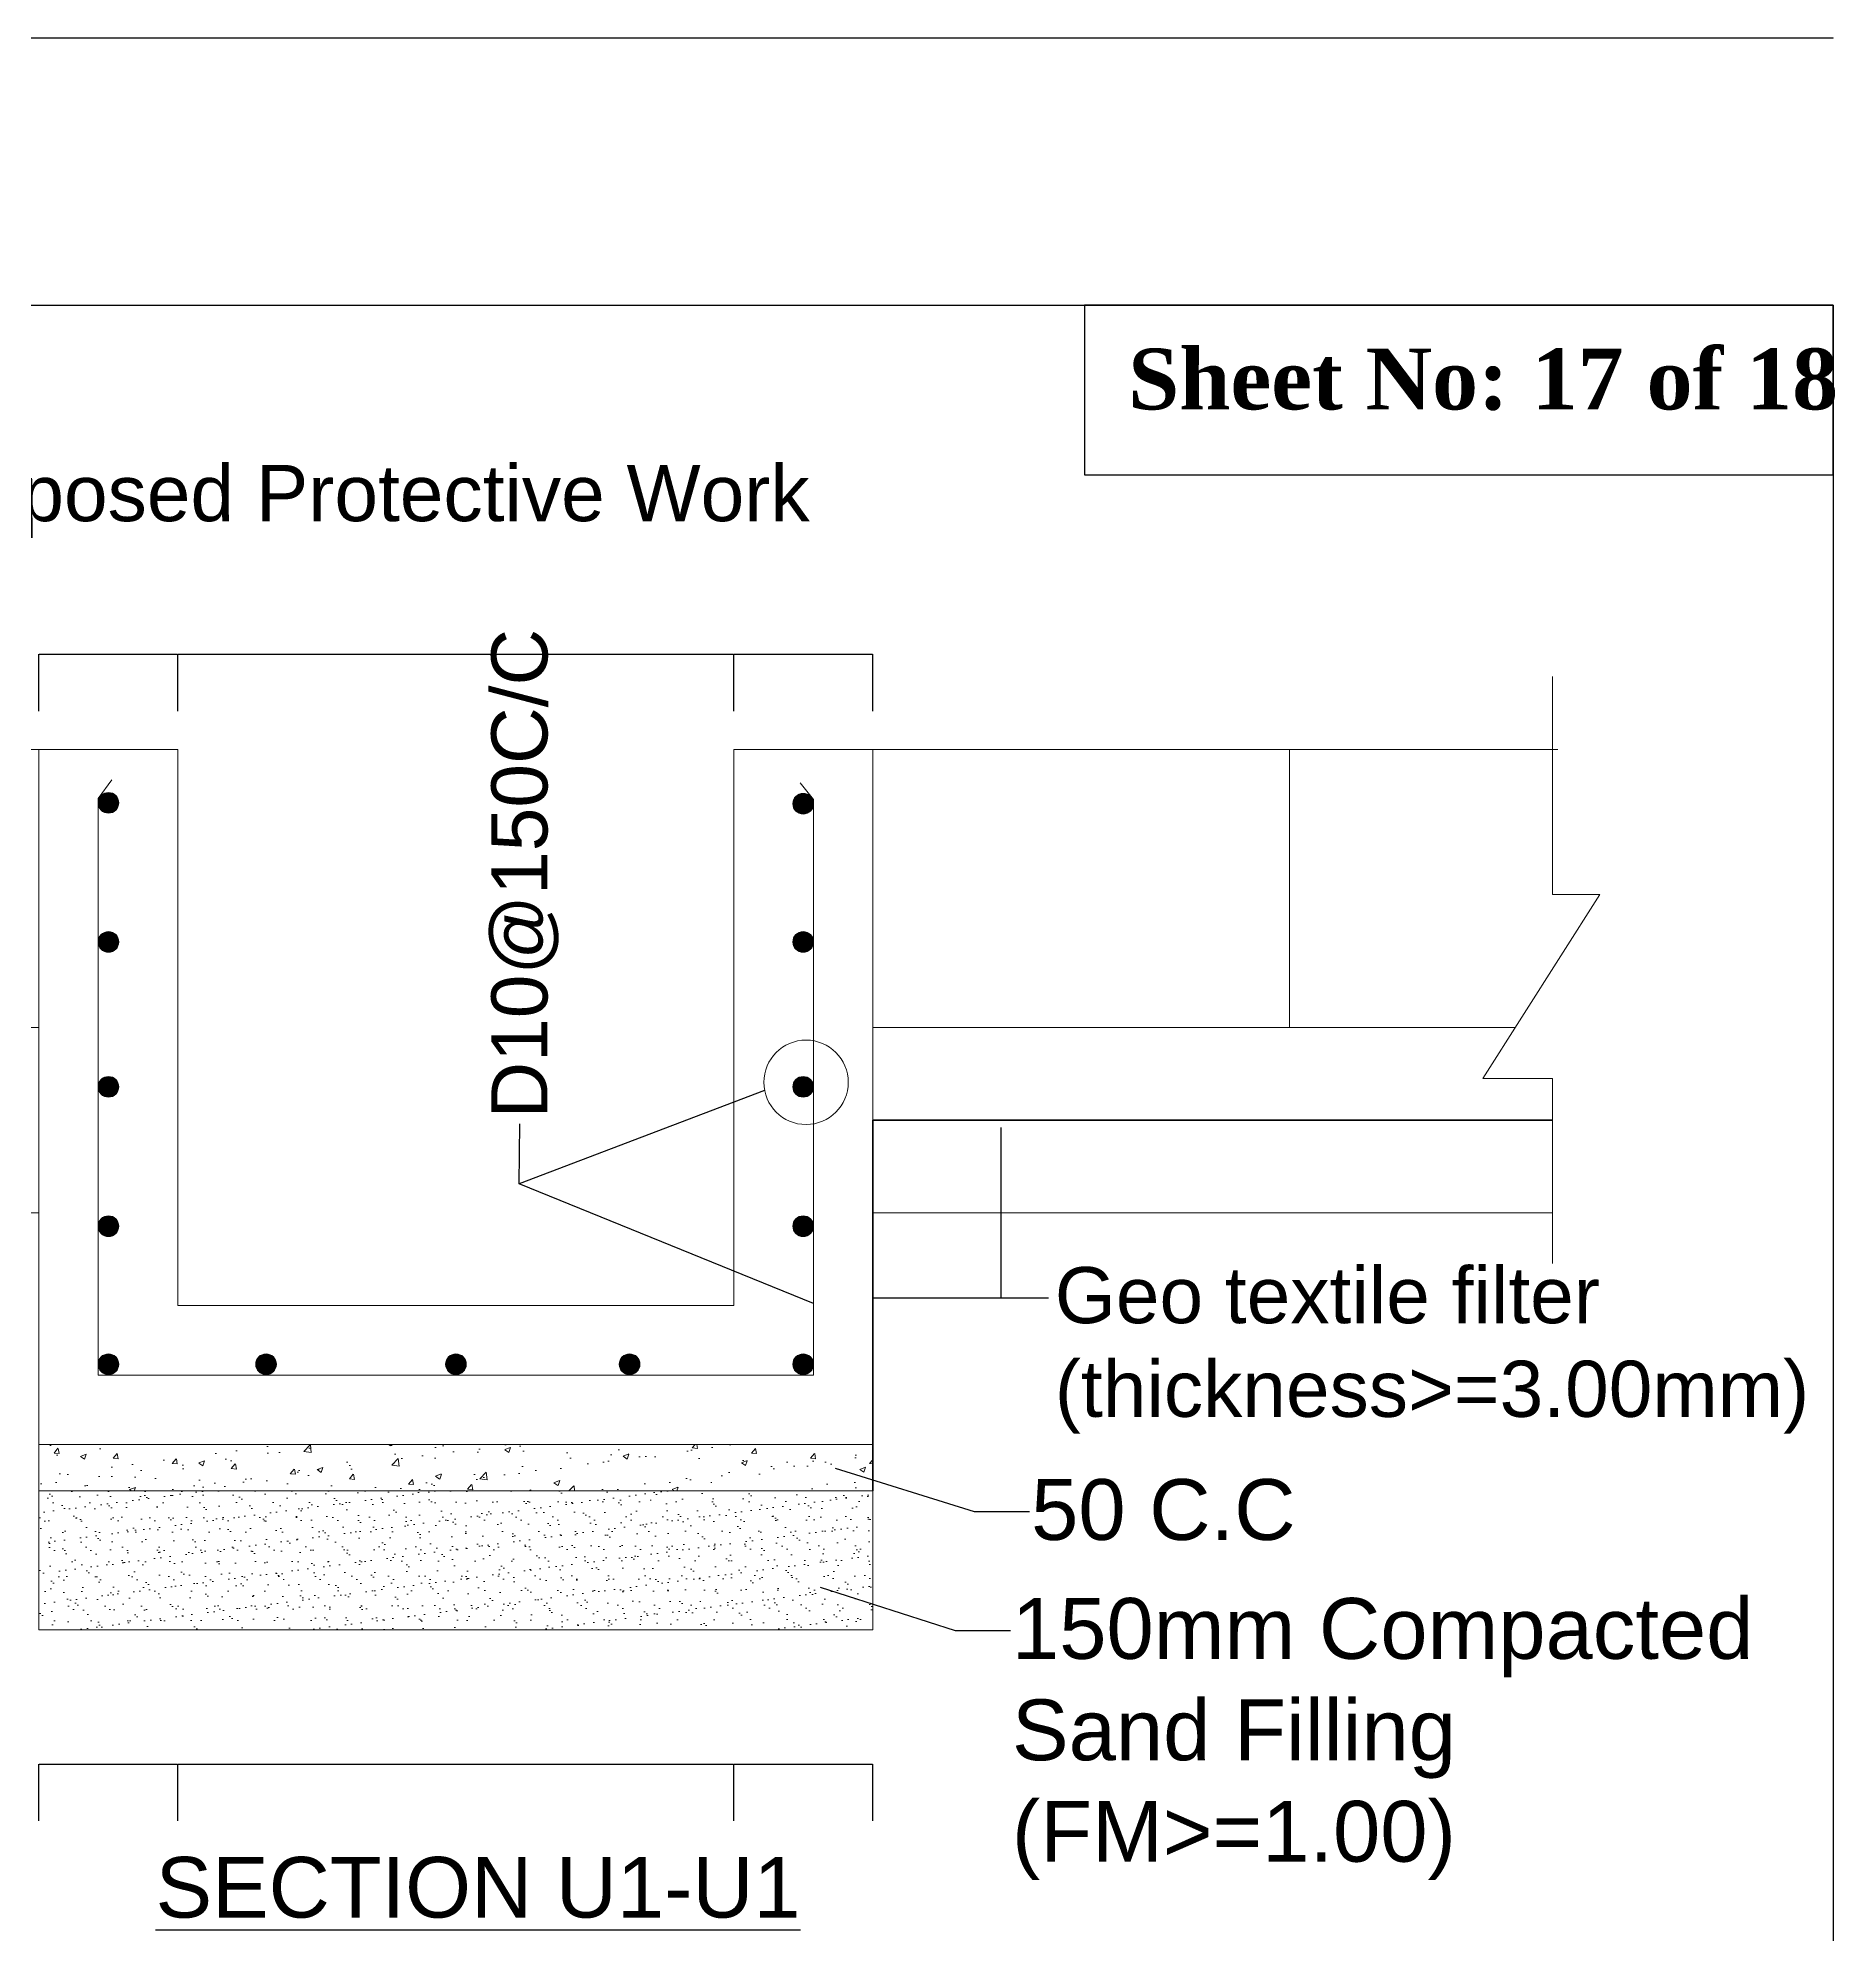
# Model space of a CAD drawing. Header units: inches. Extents: x 89000 to 1304432, y -10828 to 220529.
# Drawn here: x 869359 to 873821, y 82009 to 86715 of the extents above; entities that cross this region are included whole.
import ezdxf

# ---------------------------------------------------------------- set-up
doc = ezdxf.new("R2010")
doc.units = ezdxf.units.IN
doc.header["$LTSCALE"] = 7
doc.header["$MEASUREMENT"] = 0
doc.layers.add('Blocks', color=11, linetype='Continuous', lineweight=9)
doc.layers.add('LINE', color=7, linetype='Continuous')
doc.styles.get("Standard").update_dxf_attribs({"font": 'arial.ttf'})
doc.dimstyles.get("Standard").update_dxf_attribs({"dimtxt": 0.18, "dimasz": 0.18, "dimexe": 0.18, "dimexo": 0.0625, "dimgap": 0.09, "dimtad": 0, "dimtih": 1, "dimtoh": 1, "dimdec": 4, "dimzin": 0, "dimdsep": 46, "dimtxsty": 'Standard', "dimcen": 0.09, "dimadec": 0, "dimazin": 0, "dimtfac": 1, "dimtdec": 4, "dimtofl": 0, "dimtmove": 0, "dimatfit": 3, "dimfxl": 1, "dimtolj": 1, "dimtzin": 0, "dimarcsym": 0})
pattern_1 = [(49.99999999999999, (871663.2128489239, 19299.36353161372), (146.6586585417832, -12.83096385881698), [15.33525, -168.68775]), (355, (871663.2128489239, 19299.36353161372), (-28.37047491041192, 153.8005975201548), [12.2682, -134.9502]), (100.4509999999999, (871675.4343589239, 19298.29429036356), (118.2887138410972, 140.9689336953349), [13.03295, -143.36245]), (46.18420000000002, (871663.2128489239, 19340.25753161358), (218.2186279181645, -33.84407398584535), [23.00287499999998, -253.0316249999998]), (96.63559999999993, (871681.3977184239, 19337.43721411354), (191.1104087453209, 199.1775724914896), [19.54942499999971, -215.0436749999955]), (351.1840000000001, (871663.2128489239, 19340.25753161358), (191.1107076802168, 199.1772198777811), [18.40229999999999, -202.4253]), (21, (871683.659848924, 19330.03403161373), (122.0499782674835, -82.3237424059938), [15.33525, -168.68775]), (326.0000000000001, (871683.659848924, 19330.03403161373), (49.75063281985589, 148.271312728467), [12.2682, -134.9502]), (71.4514, (871693.8306214239, 19323.17374111363), (171.8002750699501, 65.94790046142623), [13.03295, -143.36245]), (37.50000000000001, (871663.2128489239, 19299.36353161372), (2.486325616726412, 68.06680629288823), [0, -133.31444, 0, -136.9949, 0, -135.461375]), (7.499999999999999, (871663.2128489239, 19299.36353161372), (53.78982832079612, 80.64536272858619), [0, -78.10753999999999, 0, -130.24739, 0, -51.62867499999999]), (327.5, (871617.6160389239, 19299.36353161372), (109.1504291093315, -4.611638914102132), [0, -51.1175, 0, -159.4866, 0, -211.62645]), (317.5, (871597.1690389237, 19299.36353161372), (119.2439910157445, 20.46832528183307), [0, -66.45275, 0, -105.91546, 0, -150.28545])]
pattern_2 = [(37.50000000000001, (871663.2128489239, 19299.36353161372), (-1.840035990381652, 56.28252229287437), [0, -44.3992, 0, -49.657, 0, -47.46625]), (7.499999999999999, (871663.2128489239, 19299.36353161372), (51.6951775608703, 82.43488656536073), [0, -23.9522, 0, -40.0177, 0, -15.33525]), (327.5, (871627.2845489238, 19299.36353161372), (90.96412257776765, 0.1652762380327545), [0, -14.605, 0, -52.578, 0, -68.6435]), (317.5, (871627.2845489238, 19299.36353161372), (87.80899203431417, 25.63687217457987), [0, -7.302499999999999, 0, -34.4678, 0, -39.4335])]

# ---------------------------------------------------------------- blocks, each defined once
blk = doc.blocks.new('*D125')
at = {"layer": 'Blocks', "color": 0, "lineweight": -2, "ltscale": 0.5, "transparency": 16777216}
for p, q in [((854640.3528263742, 86715.1101745396), (854640.3528263742, 86715.4101745396)), ((873816.1833932423, 86715.1101745396), (873816.1833932423, 86715.4101745396))]:
    blk.add_line(p, q, dxfattribs=at)
at = {"layer": 'Blocks', "color": 0, "linetype": 'ByBlock', "lineweight": -2, "ltscale": 0.5, "transparency": 16777216}
for p, q in [((854640.5328263743, 86715.23017453961), (864227.5358314998, 86715.23017453961)), ((873816.0033932423, 86715.23017453961), (864229.0003881166, 86715.23017453961))]:
    blk.add_line(p, q, dxfattribs=at)
at = {"layer": 'Blocks', "color": 0, "linetype": 'ByBlock', "ltscale": 0.5, "transparency": 16777216}
for points in [[(854640.5328263743, 86715.26017453961), (854640.5328263743, 86715.20017453961), (854640.3528263742, 86715.23017453961)], [(873816.0033932423, 86715.26017453961), (873816.0033932423, 86715.20017453961), (873816.1833932423, 86715.23017453961)]]:
    blk.add_solid(points, dxfattribs=at)
at = {"layer": 'Defpoints', "color": 0, "linetype": 'ByBlock', "ltscale": 0.5, "transparency": 16777216}
for p in [(873816.1833932423, 86715.23017453961), (854640.3528263742, 86052.49520639144), (873816.1833932423, 86052.49520639144)]:
    blk.add_point(p, dxfattribs=at)
at = {"layer": 'Blocks', "color": 0, "linetype": 'ByBlock', "lineweight": -2, "ltscale": 0.5, "transparency": 16777216, "insert": (864228.2681098082, 86715.23017453961), "char_height": 0.18, "attachment_point": 5}
blk.add_mtext('\\A1;19175.83 m', dxfattribs=at)
blk = doc.blocks.new('*D126')
at = {"layer": 'Blocks', "color": 0, "lineweight": -2, "ltscale": 0.5, "transparency": 16777216}
for p, q in [((869361.274245115, 85044.34842352523), (869361.274245115, 85185.59849430673)), ((869362.074245115, 85185.41849430674), (869705.4742451147, 85185.41849430674)), ((869706.2742451148, 85044.34842352523), (869706.2742451148, 85185.59849430673))]:
    blk.add_line(p, q, dxfattribs=at)
at = {"layer": 'Blocks', "color": 0, "ltscale": 0.5, "transparency": 16777216}
for points in [[(869362.074245115, 85185.55182764007), (869362.074245115, 85185.2851609734), (869361.274245115, 85185.41849430674)], [(869705.4742451147, 85185.55182764007), (869705.4742451147, 85185.2851609734), (869706.2742451148, 85185.41849430674)]]:
    blk.add_solid(points, dxfattribs=at)
at = {"layer": 'Defpoints', "color": 0, "ltscale": 0.5, "transparency": 16777216}
for p in [(869706.2742451148, 85185.41849430674), (869361.274245115, 85044.28592352523), (869706.2742451148, 85044.28592352523)]:
    blk.add_point(p, dxfattribs=at)
at = {"layer": 'Blocks', "color": 0, "lineweight": 30, "ltscale": 0.5, "transparency": 16777216, "insert": (869533.774245115, 85186.22906729447), "char_height": 1, "attachment_point": 5}
blk.add_mtext('\\A1;150', dxfattribs=at)
blk = doc.blocks.new('*D127')
at = {"layer": 'Blocks', "color": 0, "lineweight": -2, "ltscale": 0.5, "transparency": 16777216}
for p, q in [((871086.274245115, 85044.34842352523), (871086.274245115, 85185.59849430673)), ((871087.074245115, 85185.41849430674), (871430.4742451147, 85185.41849430674)), ((871431.2742451148, 85044.34842352523), (871431.2742451148, 85185.59849430673))]:
    blk.add_line(p, q, dxfattribs=at)
at = {"layer": 'Blocks', "color": 0, "ltscale": 0.5, "transparency": 16777216}
for points in [[(871087.074245115, 85185.55182764007), (871087.074245115, 85185.2851609734), (871086.274245115, 85185.41849430674)], [(871430.4742451147, 85185.55182764007), (871430.4742451147, 85185.2851609734), (871431.2742451148, 85185.41849430674)]]:
    blk.add_solid(points, dxfattribs=at)
at = {"layer": 'Defpoints', "color": 0, "ltscale": 0.5, "transparency": 16777216}
for p in [(871431.2742451148, 85185.41849430674), (871086.274245115, 85044.28592352523), (871431.2742451148, 85044.28592352523)]:
    blk.add_point(p, dxfattribs=at)
at = {"layer": 'Blocks', "color": 0, "lineweight": 30, "ltscale": 0.5, "transparency": 16777216, "insert": (871258.774245115, 85186.22906729447), "char_height": 1, "attachment_point": 5}
blk.add_mtext('\\A1;150', dxfattribs=at)
blk = doc.blocks.new('*D128')
at = {"layer": 'Blocks', "color": 0, "lineweight": -2, "ltscale": 0.5, "transparency": 16777216}
for p, q in [((869706.2742451148, 85044.34842352523), (869706.2742451148, 85185.59849430673)), ((869707.0742451148, 85185.41849430674), (871085.474245115, 85185.41849430674)), ((871086.274245115, 85044.34842352523), (871086.274245115, 85185.59849430673))]:
    blk.add_line(p, q, dxfattribs=at)
at = {"layer": 'Blocks', "color": 0, "ltscale": 0.5, "transparency": 16777216}
for points in [[(869707.0742451148, 85185.55182764007), (869707.0742451148, 85185.2851609734), (869706.2742451148, 85185.41849430674)], [(871085.474245115, 85185.55182764007), (871085.474245115, 85185.2851609734), (871086.274245115, 85185.41849430674)]]:
    blk.add_solid(points, dxfattribs=at)
at = {"layer": 'Defpoints', "color": 0, "ltscale": 0.5, "transparency": 16777216}
for p in [(871086.274245115, 85185.41849430674), (869706.2742451148, 85044.28592352523), (871086.274245115, 85044.28592352523)]:
    blk.add_point(p, dxfattribs=at)
at = {"layer": 'Blocks', "color": 0, "lineweight": 30, "ltscale": 0.5, "transparency": 16777216, "insert": (870396.274245115, 85186.22906729447), "char_height": 1, "attachment_point": 5}
blk.add_mtext('\\A1;600', dxfattribs=at)
blk = doc.blocks.new('*D131')
at = {"layer": 'Blocks', "color": 0, "lineweight": -2, "ltscale": 0.5, "transparency": 16777216}
for p, q in [((869361.274245115, 82289.51310226833), (869361.274245115, 82430.7631730503)), ((869362.074245115, 82430.58317305031), (869705.4742451147, 82430.58317305031)), ((869706.2742451148, 82289.51310226833), (869706.2742451148, 82430.7631730503))]:
    blk.add_line(p, q, dxfattribs=at)
at = {"layer": 'Blocks', "color": 0, "ltscale": 0.5, "transparency": 16777216}
for points in [[(869362.074245115, 82430.71650638364), (869362.074245115, 82430.44983971698), (869361.274245115, 82430.58317305031)], [(869705.4742451147, 82430.71650638364), (869705.4742451147, 82430.44983971698), (869706.2742451148, 82430.58317305031)]]:
    blk.add_solid(points, dxfattribs=at)
at = {"layer": 'Defpoints', "color": 0, "ltscale": 0.5, "transparency": 16777216}
for p in [(869706.2742451148, 82430.58317305031), (869361.274245115, 82289.45060226833), (869706.2742451148, 82289.45060226833)]:
    blk.add_point(p, dxfattribs=at)
at = {"layer": 'Blocks', "color": 0, "lineweight": 30, "ltscale": 0.5, "transparency": 16777216, "insert": (869533.774245115, 82431.39374603804), "char_height": 1, "attachment_point": 5}
blk.add_mtext('\\A1;150', dxfattribs=at)
blk = doc.blocks.new('*D132')
at = {"layer": 'Blocks', "color": 0, "lineweight": -2, "ltscale": 0.5, "transparency": 16777216}
for p, q in [((871086.274245115, 82289.51310226833), (871086.274245115, 82430.7631730503)), ((871087.074245115, 82430.58317305031), (871430.4742451147, 82430.58317305031)), ((871431.2742451148, 82289.51310226833), (871431.2742451148, 82430.7631730503))]:
    blk.add_line(p, q, dxfattribs=at)
at = {"layer": 'Blocks', "color": 0, "ltscale": 0.5, "transparency": 16777216}
for points in [[(871087.074245115, 82430.71650638364), (871087.074245115, 82430.44983971698), (871086.274245115, 82430.58317305031)], [(871430.4742451147, 82430.71650638364), (871430.4742451147, 82430.44983971698), (871431.2742451148, 82430.58317305031)]]:
    blk.add_solid(points, dxfattribs=at)
at = {"layer": 'Defpoints', "color": 0, "ltscale": 0.5, "transparency": 16777216}
for p in [(871431.2742451148, 82430.58317305031), (871086.274245115, 82289.45060226833), (871431.2742451148, 82289.45060226833)]:
    blk.add_point(p, dxfattribs=at)
at = {"layer": 'Blocks', "color": 0, "lineweight": 30, "ltscale": 0.5, "transparency": 16777216, "insert": (871258.774245115, 82431.39374603804), "char_height": 1, "attachment_point": 5}
blk.add_mtext('\\A1;150', dxfattribs=at)
blk = doc.blocks.new('*D133')
at = {"layer": 'Blocks', "color": 0, "lineweight": -2, "ltscale": 0.5, "transparency": 16777216}
for p, q in [((869706.2742451148, 82289.51310226833), (869706.2742451148, 82430.7631730503)), ((869707.0742451148, 82430.58317305031), (871085.474245115, 82430.58317305031)), ((871086.274245115, 82289.51310226833), (871086.274245115, 82430.7631730503))]:
    blk.add_line(p, q, dxfattribs=at)
at = {"layer": 'Blocks', "color": 0, "ltscale": 0.5, "transparency": 16777216}
for points in [[(869707.0742451148, 82430.71650638364), (869707.0742451148, 82430.44983971698), (869706.2742451148, 82430.58317305031)], [(871085.474245115, 82430.71650638364), (871085.474245115, 82430.44983971698), (871086.274245115, 82430.58317305031)]]:
    blk.add_solid(points, dxfattribs=at)
at = {"layer": 'Defpoints', "color": 0, "ltscale": 0.5, "transparency": 16777216}
for p in [(871086.274245115, 82430.58317305031), (869706.2742451148, 82289.45060226833), (871086.274245115, 82289.45060226833)]:
    blk.add_point(p, dxfattribs=at)
at = {"layer": 'Blocks', "color": 0, "lineweight": 30, "ltscale": 0.5, "transparency": 16777216, "insert": (870396.274245115, 82431.39374603804), "char_height": 1, "attachment_point": 5}
blk.add_mtext('\\A1;600', dxfattribs=at)
blk = doc.blocks.new('*D174')
at = {"layer": 'Blocks', "color": 0, "lineweight": -2, "ltscale": 0.5, "transparency": 16777216}
for p, q in [((854640.3528263742, 86715.1101745396), (854640.3528263742, 86715.4101745396)), ((873816.1833932423, 86715.1101745396), (873816.1833932423, 86715.4101745396))]:
    blk.add_line(p, q, dxfattribs=at)
at = {"layer": 'Blocks', "color": 0, "linetype": 'ByBlock', "lineweight": -2, "ltscale": 0.5, "transparency": 16777216}
for p, q in [((854640.5328263743, 86715.23017453961), (864227.5358314998, 86715.23017453961)), ((873816.0033932423, 86715.23017453961), (864229.0003881166, 86715.23017453961))]:
    blk.add_line(p, q, dxfattribs=at)
at = {"layer": 'Blocks', "color": 0, "linetype": 'ByBlock', "ltscale": 0.5, "transparency": 16777216}
for points in [[(854640.5328263743, 86715.26017453961), (854640.5328263743, 86715.20017453961), (854640.3528263742, 86715.23017453961)], [(873816.0033932423, 86715.26017453961), (873816.0033932423, 86715.20017453961), (873816.1833932423, 86715.23017453961)]]:
    blk.add_solid(points, dxfattribs=at)
at = {"layer": 'Defpoints', "color": 0, "linetype": 'ByBlock', "ltscale": 0.5, "transparency": 16777216}
for p in [(873816.1833932423, 86715.23017453961), (854640.3528263742, 86052.49520639144), (873816.1833932423, 86052.49520639144)]:
    blk.add_point(p, dxfattribs=at)
at = {"layer": 'Blocks', "color": 0, "linetype": 'ByBlock', "lineweight": -2, "ltscale": 0.5, "transparency": 16777216, "insert": (864228.2681098082, 86715.23017453961), "char_height": 0.18, "attachment_point": 5}
blk.add_mtext('\\A1;19175.83 m', dxfattribs=at)
blk = doc.blocks.new('*D175')
at = {"layer": 'Blocks', "color": 0, "lineweight": -2, "ltscale": 0.5, "transparency": 16777216}
for p, q in [((869361.274245115, 85044.34842352523), (869361.274245115, 85185.59849430673)), ((869362.074245115, 85185.41849430674), (869705.4742451147, 85185.41849430674)), ((869706.2742451148, 85044.34842352523), (869706.2742451148, 85185.59849430673))]:
    blk.add_line(p, q, dxfattribs=at)
at = {"layer": 'Blocks', "color": 0, "ltscale": 0.5, "transparency": 16777216}
for points in [[(869362.074245115, 85185.55182764007), (869362.074245115, 85185.2851609734), (869361.274245115, 85185.41849430674)], [(869705.4742451147, 85185.55182764007), (869705.4742451147, 85185.2851609734), (869706.2742451148, 85185.41849430674)]]:
    blk.add_solid(points, dxfattribs=at)
at = {"layer": 'Defpoints', "color": 0, "ltscale": 0.5, "transparency": 16777216}
for p in [(869706.2742451148, 85185.41849430674), (869361.274245115, 85044.28592352523), (869706.2742451148, 85044.28592352523)]:
    blk.add_point(p, dxfattribs=at)
at = {"layer": 'Blocks', "color": 0, "lineweight": 30, "ltscale": 0.5, "transparency": 16777216, "insert": (869533.774245115, 85186.22906729447), "char_height": 1, "attachment_point": 5}
blk.add_mtext('\\A1;150', dxfattribs=at)
blk = doc.blocks.new('*D176')
at = {"layer": 'Blocks', "color": 0, "lineweight": -2, "ltscale": 0.5, "transparency": 16777216}
for p, q in [((871086.274245115, 85044.34842352523), (871086.274245115, 85185.59849430673)), ((871087.074245115, 85185.41849430674), (871430.4742451147, 85185.41849430674)), ((871431.2742451148, 85044.34842352523), (871431.2742451148, 85185.59849430673))]:
    blk.add_line(p, q, dxfattribs=at)
at = {"layer": 'Blocks', "color": 0, "ltscale": 0.5, "transparency": 16777216}
for points in [[(871087.074245115, 85185.55182764007), (871087.074245115, 85185.2851609734), (871086.274245115, 85185.41849430674)], [(871430.4742451147, 85185.55182764007), (871430.4742451147, 85185.2851609734), (871431.2742451148, 85185.41849430674)]]:
    blk.add_solid(points, dxfattribs=at)
at = {"layer": 'Defpoints', "color": 0, "ltscale": 0.5, "transparency": 16777216}
for p in [(871431.2742451148, 85185.41849430674), (871086.274245115, 85044.28592352523), (871431.2742451148, 85044.28592352523)]:
    blk.add_point(p, dxfattribs=at)
at = {"layer": 'Blocks', "color": 0, "lineweight": 30, "ltscale": 0.5, "transparency": 16777216, "insert": (871258.774245115, 85186.22906729447), "char_height": 1, "attachment_point": 5}
blk.add_mtext('\\A1;150', dxfattribs=at)
blk = doc.blocks.new('*D177')
at = {"layer": 'Blocks', "color": 0, "lineweight": -2, "ltscale": 0.5, "transparency": 16777216}
for p, q in [((869706.2742451148, 85044.34842352523), (869706.2742451148, 85185.59849430673)), ((869707.0742451148, 85185.41849430674), (871085.474245115, 85185.41849430674)), ((871086.274245115, 85044.34842352523), (871086.274245115, 85185.59849430673))]:
    blk.add_line(p, q, dxfattribs=at)
at = {"layer": 'Blocks', "color": 0, "ltscale": 0.5, "transparency": 16777216}
for points in [[(869707.0742451148, 85185.55182764007), (869707.0742451148, 85185.2851609734), (869706.2742451148, 85185.41849430674)], [(871085.474245115, 85185.55182764007), (871085.474245115, 85185.2851609734), (871086.274245115, 85185.41849430674)]]:
    blk.add_solid(points, dxfattribs=at)
at = {"layer": 'Defpoints', "color": 0, "ltscale": 0.5, "transparency": 16777216}
for p in [(871086.274245115, 85185.41849430674), (869706.2742451148, 85044.28592352523), (871086.274245115, 85044.28592352523)]:
    blk.add_point(p, dxfattribs=at)
at = {"layer": 'Blocks', "color": 0, "lineweight": 30, "ltscale": 0.5, "transparency": 16777216, "insert": (870396.274245115, 85186.22906729447), "char_height": 1, "attachment_point": 5}
blk.add_mtext('\\A1;600', dxfattribs=at)
blk = doc.blocks.new('*D180')
at = {"layer": 'Blocks', "color": 0, "lineweight": -2, "ltscale": 0.5, "transparency": 16777216}
for p, q in [((869361.274245115, 82289.51310226833), (869361.274245115, 82430.7631730503)), ((869362.074245115, 82430.58317305031), (869705.4742451147, 82430.58317305031)), ((869706.2742451148, 82289.51310226833), (869706.2742451148, 82430.7631730503))]:
    blk.add_line(p, q, dxfattribs=at)
at = {"layer": 'Blocks', "color": 0, "ltscale": 0.5, "transparency": 16777216}
for points in [[(869362.074245115, 82430.71650638364), (869362.074245115, 82430.44983971698), (869361.274245115, 82430.58317305031)], [(869705.4742451147, 82430.71650638364), (869705.4742451147, 82430.44983971698), (869706.2742451148, 82430.58317305031)]]:
    blk.add_solid(points, dxfattribs=at)
at = {"layer": 'Defpoints', "color": 0, "ltscale": 0.5, "transparency": 16777216}
for p in [(869706.2742451148, 82430.58317305031), (869361.274245115, 82289.45060226833), (869706.2742451148, 82289.45060226833)]:
    blk.add_point(p, dxfattribs=at)
at = {"layer": 'Blocks', "color": 0, "lineweight": 30, "ltscale": 0.5, "transparency": 16777216, "insert": (869533.774245115, 82431.39374603804), "char_height": 1, "attachment_point": 5}
blk.add_mtext('\\A1;150', dxfattribs=at)
blk = doc.blocks.new('*D181')
at = {"layer": 'Blocks', "color": 0, "lineweight": -2, "ltscale": 0.5, "transparency": 16777216}
for p, q in [((871086.274245115, 82289.51310226833), (871086.274245115, 82430.7631730503)), ((871087.074245115, 82430.58317305031), (871430.4742451147, 82430.58317305031)), ((871431.2742451148, 82289.51310226833), (871431.2742451148, 82430.7631730503))]:
    blk.add_line(p, q, dxfattribs=at)
at = {"layer": 'Blocks', "color": 0, "ltscale": 0.5, "transparency": 16777216}
for points in [[(871087.074245115, 82430.71650638364), (871087.074245115, 82430.44983971698), (871086.274245115, 82430.58317305031)], [(871430.4742451147, 82430.71650638364), (871430.4742451147, 82430.44983971698), (871431.2742451148, 82430.58317305031)]]:
    blk.add_solid(points, dxfattribs=at)
at = {"layer": 'Defpoints', "color": 0, "ltscale": 0.5, "transparency": 16777216}
for p in [(871431.2742451148, 82430.58317305031), (871086.274245115, 82289.45060226833), (871431.2742451148, 82289.45060226833)]:
    blk.add_point(p, dxfattribs=at)
at = {"layer": 'Blocks', "color": 0, "lineweight": 30, "ltscale": 0.5, "transparency": 16777216, "insert": (871258.774245115, 82431.39374603804), "char_height": 1, "attachment_point": 5}
blk.add_mtext('\\A1;150', dxfattribs=at)
blk = doc.blocks.new('*D182')
at = {"layer": 'Blocks', "color": 0, "lineweight": -2, "ltscale": 0.5, "transparency": 16777216}
for p, q in [((869706.2742451148, 82289.51310226833), (869706.2742451148, 82430.7631730503)), ((869707.0742451148, 82430.58317305031), (871085.474245115, 82430.58317305031)), ((871086.274245115, 82289.51310226833), (871086.274245115, 82430.7631730503))]:
    blk.add_line(p, q, dxfattribs=at)
at = {"layer": 'Blocks', "color": 0, "ltscale": 0.5, "transparency": 16777216}
for points in [[(869707.0742451148, 82430.71650638364), (869707.0742451148, 82430.44983971698), (869706.2742451148, 82430.58317305031)], [(871085.474245115, 82430.71650638364), (871085.474245115, 82430.44983971698), (871086.274245115, 82430.58317305031)]]:
    blk.add_solid(points, dxfattribs=at)
at = {"layer": 'Defpoints', "color": 0, "ltscale": 0.5, "transparency": 16777216}
for p in [(871086.274245115, 82430.58317305031), (869706.2742451148, 82289.45060226833), (871086.274245115, 82289.45060226833)]:
    blk.add_point(p, dxfattribs=at)
at = {"layer": 'Blocks', "color": 0, "lineweight": 30, "ltscale": 0.5, "transparency": 16777216, "insert": (870396.274245115, 82431.39374603804), "char_height": 1, "attachment_point": 5}
blk.add_mtext('\\A1;600', dxfattribs=at)

msp = doc.modelspace()

# ---------------------------------------------------------------- hatches: boundary and pattern name
at = {"layer": 'Blocks', "lineweight": 13, "ltscale": 0.05}
for points in [[(869508.0565093162, 84816.79579107836, 1), (869559.4919809138, 84816.79579107836, 1)], [(869508.0565093162, 84816.79579107836, 1), (869559.4919809138, 84816.79579107836, 1)], [(871233.0565093162, 84814.5988818116, 1), (871284.4919809138, 84814.5988818116, 1)], [(871233.0565093162, 84814.5988818116, 1), (871284.4919809138, 84814.5988818116, 1)], [(869508.0565093162, 84471.4809601144, 1), (869559.4919809138, 84471.4809601144, 1)], [(869508.0565093162, 84471.4809601144, 1), (869559.4919809138, 84471.4809601144, 1)], [(871233.0565093162, 84471.4809601144, 1), (871284.4919809138, 84471.4809601144, 1)], [(871233.0565093162, 84471.4809601144, 1), (871284.4919809138, 84471.4809601144, 1)], [(869508.0565093162, 84111.80764988624, 1), (869559.4919809138, 84111.80764988624, 1)], [(869508.0565093162, 84111.80764988624, 1), (869559.4919809138, 84111.80764988624, 1)], [(871233.0565093162, 84111.80764988624, 1), (871284.4919809138, 84111.80764988624, 1)], [(871233.0565093162, 84111.80764988624, 1), (871284.4919809138, 84111.80764988624, 1)], [(869508.0565093162, 83765.86599056958, 1), (869559.4919809138, 83765.86599056958, 1)], [(869508.0565093162, 83765.86599056958, 1), (869559.4919809138, 83765.86599056958, 1)], [(871233.0565093162, 83765.86599056958, 1), (871284.4919809138, 83765.86599056958, 1)], [(871233.0565093162, 83765.86599056958, 1), (871284.4919809138, 83765.86599056958, 1)], [(869508.0565093161, 83423.19025827735, 1), (869559.4919809138, 83423.19025827735, 1)], [(869508.0565093161, 83423.19025827735, 1), (869559.4919809138, 83423.19025827735, 1)], [(869899.4035605311, 83423.19025827735, 1), (869950.8390321288, 83423.19025827735, 1)], [(869899.4035605311, 83423.19025827735, 1), (869950.8390321288, 83423.19025827735, 1)], [(870370.856340599, 83423.19025827735, 1), (870422.2918121967, 83423.19025827735, 1)], [(870370.856340599, 83423.19025827735, 1), (870422.2918121967, 83423.19025827735, 1)], [(870801.9741433079, 83423.19025827735, 1), (870853.4096149055, 83423.19025827735, 1)], [(870801.9741433079, 83423.19025827735, 1), (870853.4096149055, 83423.19025827735, 1)], [(871233.0565093162, 83423.19025827735, 1), (871284.4919809138, 83423.19025827735, 1)], [(871233.0565093162, 83423.19025827735, 1), (871284.4919809138, 83423.19025827735, 1)]]:
    msp.add_hatch(color=0, dxfattribs=at).paths.add_polyline_path(points)
at = {"layer": 'Blocks', "lineweight": 5, "ltscale": 0.05}
h = msp.add_hatch(dxfattribs=at)
h.set_pattern_fill('AR-CONC', color=0, scale=0.8049999999999998, style=0)
h.set_pattern_definition(pattern_1)
h.paths.add_polyline_path([(869361.274245115, 83108.79118952667), (871431.2742451148, 83108.79118952667), (871431.2742451148, 83223.79118952667), (869361.274245115, 83223.79118952667)])
h = msp.add_hatch(dxfattribs=at)
h.set_pattern_fill('AR-CONC', color=0, scale=0.8049999999999998, style=0)
h.set_pattern_definition(pattern_1)
h.paths.add_polyline_path([(869361.274245115, 83108.79118952667), (871431.2742451148, 83108.79118952667), (871431.2742451148, 83223.79118952667), (869361.274245115, 83223.79118952667)])
h = msp.add_hatch(dxfattribs=at)
h.set_pattern_fill('AR-SAND', color=0, scale=1.15, style=0)
h.set_pattern_definition(pattern_2)
h.paths.add_polyline_path([(869361.274245115, 82763.79118952667), (871431.2742451148, 82763.79118952667), (871431.2742451148, 83108.79118952667), (869361.274245115, 83108.79118952667)])
h = msp.add_hatch(dxfattribs=at)
h.set_pattern_fill('AR-SAND', color=0, scale=1.15, style=0)
h.set_pattern_definition(pattern_2)
h.paths.add_polyline_path([(869361.274245115, 82763.79118952667), (871431.2742451148, 82763.79118952667), (871431.2742451148, 83108.79118952667), (869361.274245115, 83108.79118952667)])

# ---------------------------------------------------------------- linework, layer by layer
at = {"color": 7, "linetype": 'ByBlock', "lineweight": 30}
msp.add_lwpolyline([(873816.1833932423, 86052.49520639144), (871957.2306034158, 86052.49520639144), (871957.2306034158, 85631.18544860138), (873816.1833932423, 85631.18544860138)], close=True, dxfattribs=at)
msp.add_lwpolyline([(873816.1833932423, 86052.49520639144), (871957.2306034158, 86052.49520639144), (871957.2306034158, 85631.18544860138), (873816.1833932423, 85631.18544860138)], close=True, dxfattribs=at)
at = {"layer": 'Blocks', "color": 0, "lineweight": 13, "ltscale": 0.05}
for p, q in [((869361.274245115, 84948.79118952667), (867814.8533310876, 84948.79118952667)), ((869361.274245115, 84948.79118952667), (867814.8533310876, 84948.79118952667)), ((869361.274245115, 83223.79118952667), (869361.274245115, 84948.79118952667)), ((869361.274245115, 84948.79118952667), (869706.2742451148, 84948.79118952667)), ((869361.274245115, 83223.79118952667), (869361.274245115, 84948.79118952667)), ((869361.274245115, 84948.79118952667), (869706.2742451148, 84948.79118952667)), ((869706.2742451148, 84948.79118952667), (869706.2742451148, 83568.79118952481)), ((869706.2742451148, 84948.79118952667), (869706.2742451148, 83568.79118952481)), ((871086.274245115, 83568.79118952481), (871086.274245115, 84948.79118952667)), ((871086.274245115, 84948.79118952667), (871431.2742451148, 84948.79118952667)), ((871086.274245115, 83568.79118952481), (871086.274245115, 84948.79118952667)), ((871086.274245115, 84948.79118952667), (871431.2742451148, 84948.79118952667)), ((871431.2742451148, 84948.79118952667), (871431.2742451148, 83223.79118952667)), ((871431.2742451148, 84948.79118952667), (873132.143914748, 84948.79118952667)), ((871431.2742451148, 84948.79118952667), (871431.2742451148, 83223.79118952667)), ((871431.2742451148, 84948.79118952667), (873132.143914748, 84948.79118952667)), ((869508.0565093162, 84827.32411024696), (869542.6015320858, 84874.04177183588)), ((869508.0565093162, 84827.32411024696), (869542.6015320858, 84874.04177183588)), ((871284.4919809138, 84824.90259683784), (871251.1211354443, 84866.53157082968)), ((871284.4919809138, 84824.90259683784), (871251.1211354443, 84866.53157082968)), ((869361.274245115, 84258.79118952667), (867721.8662805373, 84258.79118952667)), ((869361.274245115, 84258.79118952667), (867721.8662805373, 84258.79118952667)), ((871431.2742451148, 84258.79118952667), (873026.1684388629, 84258.79118952667)), ((871431.2742451148, 84258.79118952667), (873026.1684388629, 84258.79118952667)), ((869361.274245115, 83798.79118952667), (867814.8533310876, 83798.79118952667)), ((869361.274245115, 83798.79118952667), (867814.8533310876, 83798.79118952667)), ((871431.2742451148, 83798.79118952667), (873119.155489413, 83798.79118952667)), ((871431.2742451148, 83798.79118952667), (873119.155489413, 83798.79118952667)), ((869706.2742451148, 83568.79118952481), (871086.274245115, 83568.79118952481)), ((869706.2742451148, 83568.79118952481), (871086.274245115, 83568.79118952481)), ((871431.2742451148, 83223.79118952667), (869361.274245115, 83223.79118952667)), ((869361.274245115, 83223.79118952667), (869361.274245115, 83108.79118952667)), ((871431.2742451148, 83223.79118952667), (869361.274245115, 83223.79118952667)), ((869361.274245115, 83223.79118952667), (869361.274245115, 83108.79118952667)), ((871431.2742451148, 83223.79118952667), (871431.2742451148, 83108.79118952667)), ((871431.2742451148, 83223.79118952667), (871431.2742451148, 83108.79118952667)), ((871431.2742451148, 83108.79118952667), (869361.274245115, 83108.79118952667)), ((869361.274245115, 83108.79118952667), (869361.274245115, 82763.79118952667)), ((871431.2742451148, 83108.79118952667), (869361.274245115, 83108.79118952667)), ((869361.274245115, 83108.79118952667), (869361.274245115, 82763.79118952667)), ((871431.2742451148, 83108.79118952667), (871431.2742451148, 82763.79118952667)), ((871431.2742451148, 83108.79118952667), (871431.2742451148, 82763.79118952667)), ((871431.2742451148, 82763.79118952667), (869361.274245115, 82763.79118952667)), ((871431.2742451148, 82763.79118952667), (869361.274245115, 82763.79118952667))]:
    msp.add_line(p, q, dxfattribs=at)
at = {"layer": 'Blocks', "color": 0, "lineweight": 20, "ltscale": 0.05}
for p, q in [((869508.0565093162, 84827.32411024696), (869508.0565093162, 83396.29118952574)), ((869508.0565093162, 84827.32411024696), (869508.0565093162, 83396.29118952574)), ((871284.4919809138, 84824.90259683784), (871284.4919809138, 83396.29118952574)), ((871284.4919809138, 84824.90259683784), (871284.4919809138, 83396.29118952574)), ((871284.4919809138, 83396.29118952574), (869508.0565093162, 83396.29118952574)), ((871284.4919809138, 83396.29118952574), (869508.0565093162, 83396.29118952574))]:
    msp.add_line(p, q, dxfattribs=at)
at = {"layer": 'Blocks', "color": 0, "lineweight": 50, "ltscale": 0.05}
for q in [(873119.155489413, 84028.7911895269), (871432.0024349178, 83108.98310101614), (873119.155489413, 84028.7911895269), (871432.0024349178, 83108.98310101614)]:
    msp.add_line((871432.0024349178, 84028.7911895269), q, dxfattribs=at)
at = {"layer": 'Blocks', "color": 0, "lineweight": 13, "ltscale": 0.05}
for points in [[(873119.155489413, 85130.44845686294), (873119.155489413, 84589.54553126893), (873236.4966591361, 84589.54553126893), (872946.1074255293, 84132.89021565905), (873119.155489413, 84132.89021565905), (873119.155489413, 83673.5115748255)], [(873119.155489413, 85130.44845686294), (873119.155489413, 84589.54553126893), (873236.4966591361, 84589.54553126893), (872946.1074255293, 84132.89021565905), (873119.155489413, 84132.89021565905), (873119.155489413, 83673.5115748255)], [(873119.155489413, 84948.79118952667), (872466.2742451149, 84948.79118952667), (872466.2742451149, 84258.79118952667), (873026.1684388628, 84258.79118952667)], [(873119.155489413, 84948.79118952667), (872466.2742451149, 84948.79118952667), (872466.2742451149, 84258.79118952667), (873026.1684388628, 84258.79118952667)]]:
    msp.add_lwpolyline(points, dxfattribs=at)
for points in [[(868326.274245115, 84258.79118952667), (869361.274245115, 84258.79118952667), (869361.274245115, 84948.79118952667), (868326.274245115, 84948.79118952667)], [(868326.274245115, 84258.79118952667), (869361.274245115, 84258.79118952667), (869361.274245115, 84948.79118952667), (868326.274245115, 84948.79118952667)], [(871431.2742451148, 84258.79118952667), (872466.2742451149, 84258.79118952667), (872466.2742451149, 84948.79118952667), (871431.2742451148, 84948.79118952667)], [(871431.2742451148, 84258.79118952667), (872466.2742451149, 84258.79118952667), (872466.2742451149, 84948.79118952667), (871431.2742451148, 84948.79118952667)]]:
    msp.add_lwpolyline(points, close=True, dxfattribs=at)
for centre, radius in [((869533.774245115, 84816.79579107836), 25.71773579881119), ((869533.774245115, 84816.79579107836), 25.71773579881119), ((871258.774245115, 84814.5988818116), 25.71773579881119), ((871258.774245115, 84814.5988818116), 25.71773579881119), ((869533.774245115, 84471.4809601144), 25.71773579881119), ((869533.774245115, 84471.4809601144), 25.71773579881119), ((871258.774245115, 84471.4809601144), 25.71773579881119), ((871258.774245115, 84471.4809601144), 25.71773579881119), ((871265.8460099406, 84123.00978148193), 104.8010370834436), ((871265.8460099406, 84123.00978148193), 104.8010370834436), ((869533.774245115, 84111.80764988624), 25.71773579881119), ((869533.774245115, 84111.80764988624), 25.71773579881119), ((871258.774245115, 84111.80764988624), 25.71773579881119), ((871258.774245115, 84111.80764988624), 25.71773579881119), ((869533.774245115, 83765.86599056958), 25.71773579881119), ((869533.774245115, 83765.86599056958), 25.71773579881119), ((871258.774245115, 83765.86599056958), 25.71773579881119), ((871258.774245115, 83765.86599056958), 25.71773579881119), ((869533.774245115, 83423.19025827735), 25.71773579881119), ((869533.774245115, 83423.19025827735), 25.71773579881119), ((869925.1212963299, 83423.19025827735), 25.71773579881119), ((869925.1212963299, 83423.19025827735), 25.71773579881119), ((870396.5740763978, 83423.19025827735), 25.71773579881119), ((870396.5740763978, 83423.19025827735), 25.71773579881119), ((870827.6918791068, 83423.19025827735), 25.71773579881119), ((870827.6918791068, 83423.19025827735), 25.71773579881119), ((871258.774245115, 83423.19025827735), 25.71773579881119), ((871258.774245115, 83423.19025827735), 25.71773579881119)]:
    msp.add_circle(centre, radius, dxfattribs=at)
at = {"layer": 'LINE', "color": 1, "linetype": 'ByBlock', "lineweight": 30, "ltscale": 0.5}
msp.add_lwpolyline([(854640.3528263742, 72492.44359124918), (854640.3528263742, 86052.49520639144), (873816.1833932423, 86052.49520639144), (873816.1833932423, 72492.44359124918), (854640.3528263742, 72492.44359124918)], close=True, dxfattribs=at)
msp.add_lwpolyline([(854640.3528263742, 72492.44359124918), (854640.3528263742, 86052.49520639144), (873816.1833932423, 86052.49520639144), (873816.1833932423, 72492.44359124918), (854640.3528263742, 72492.44359124918)], close=True, dxfattribs=at)

# ---------------------------------------------------------------- texts
at = {"color": 7, "linetype": 'ByBlock', "lineweight": 30, "insert": (872065.5706598158, 85944.47946725553), "char_height": 151.1606345195591, "width": 8081.663148208638, "attachment_point": 1}
msp.add_mtext('{\\fTimes New Roman|b1|i0|c0|p18;Sheet No: 17 of 18}', dxfattribs=at)
at = {"color": 0, "linetype": 'ByBlock', "lineweight": 30, "ltscale": 0.5, "attachment_point": 1}
for s, insert, char_height, width in [('Proposed Protective Work', (869011.8621283663, 85655.3722472908), 139.4653627088848, 7291.423282501258), ('Proposed Protective Work', (869011.8621283663, 85655.3722472908), 139.4653627088848, 7291.423282501258), ('Geo textile filter\\P(thickness>=3.00mm) ', (871883.5647619264, 83664.51052581542), 139.4653627088848, 7291.423282501258), ('Geo textile filter\\P(thickness>=3.00mm) ', (871883.5647619264, 83664.51052581542), 139.4653627088848, 7291.423282501258), ('50 C.C', (871824.626699606, 83138.11344136391), 151.0409878137222, 9112.687819841323), ('50 C.C', (871824.626699606, 83138.11344136391), 151.0409878137222, 9112.687819841323), ('150mm Compacted\\PSand Filling\\P(FM>=1.00)', (871777.1027390484, 82842.97196242143), 151.0409878137222, 9112.687819841323), ('150mm Compacted\\PSand Filling\\P(FM>=1.00)', (871777.1027390484, 82842.97196242143), 151.0409878137222, 9112.687819841323), ('{\\LSECTION U1-U1}', (869650.8075994495, 82200.24962052586), 150.6225917255956, 6612.756405085515), ('{\\LSECTION U1-U1}', (869650.8075994495, 82200.24962052586), 150.6225917255956, 6612.756405085515)]:
    msp.add_mtext(s, dxfattribs=dict(at, insert=insert, char_height=char_height, width=width))
at = {"color": 0, "linetype": 'ByBlock', "lineweight": 30, "ltscale": 0.5, "insert": (870484.3836040334, 84033.04532652651), "char_height": 139.4653627088848, "width": 7291.423282501258, "attachment_point": 1, "rotation": 90}
msp.add_mtext('D10@150C/C', dxfattribs=at)
msp.add_mtext('D10@150C/C', dxfattribs=at)

# ---------------------------------------------------------------- dimensions: what is measured, and where the dimension line sits
at = {"layer": 'Blocks', "color": 0, "linetype": 'ByBlock', "lineweight": -2, "ltscale": 0.5}
for picture in ['*D125', '*D174']:
    dim = msp.add_linear_dim(base=(873816.1833932423, 86715.23017453961), p1=(854640.3528263742, 86052.49520639144), p2=(873816.1833932423, 86052.49520639144), dimstyle='Standard', override={"dimdec": 2, "dimlfac": 1, "dimpost": ' m', "dimtdec": 2, "dimfxl": 0.12, "dimfxlon": 1}, dxfattribs=at)
    dim.commit()
    dim.dimension.update_dxf_attribs({"geometry": picture, "text_midpoint": (864228.2681098082, 86715.23017453961)})
at = {"layer": 'Blocks', "color": 0, "lineweight": 30, "ltscale": 0.5}
for base, p1, p2, text, picture, middle in [((869706.2742451148, 85185.41849430674), (869361.274245115, 85044.28592352523), (869706.2742451148, 85044.28592352523), '150', '*D126', (869533.774245115, 85185.41849430674)), ((869706.2742451148, 85185.41849430674), (869361.274245115, 85044.28592352523), (869706.2742451148, 85044.28592352523), '150', '*D175', (869533.774245115, 85185.41849430674)), ((871086.274245115, 85185.41849430674), (869706.2742451148, 85044.28592352523), (871086.274245115, 85044.28592352523), '600', '*D128', (870396.274245115, 85185.41849430674)), ((871086.274245115, 85185.41849430674), (869706.2742451148, 85044.28592352523), (871086.274245115, 85044.28592352523), '600', '*D177', (870396.274245115, 85185.41849430674)), ((871431.2742451148, 85185.41849430674), (871086.274245115, 85044.28592352523), (871431.2742451148, 85044.28592352523), '150', '*D127', (871258.774245115, 85185.41849430674)), ((871431.2742451148, 85185.41849430674), (871086.274245115, 85044.28592352523), (871431.2742451148, 85044.28592352523), '150', '*D176', (871258.774245115, 85185.41849430674)), ((869706.2742451148, 82430.58317305031), (869361.274245115, 82289.45060226833), (869706.2742451148, 82289.45060226833), '150', '*D131', (869533.774245115, 82430.58317305031)), ((869706.2742451148, 82430.58317305031), (869361.274245115, 82289.45060226833), (869706.2742451148, 82289.45060226833), '150', '*D180', (869533.774245115, 82430.58317305031)), ((871086.274245115, 82430.58317305031), (869706.2742451148, 82289.45060226833), (871086.274245115, 82289.45060226833), '600', '*D133', (870396.274245115, 82430.58317305031)), ((871086.274245115, 82430.58317305031), (869706.2742451148, 82289.45060226833), (871086.274245115, 82289.45060226833), '600', '*D182', (870396.274245115, 82430.58317305031)), ((871431.2742451148, 82430.58317305031), (871086.274245115, 82289.45060226833), (871431.2742451148, 82289.45060226833), '150', '*D132', (871258.774245115, 82430.58317305031)), ((871431.2742451148, 82430.58317305031), (871086.274245115, 82289.45060226833), (871431.2742451148, 82289.45060226833), '150', '*D181', (871258.774245115, 82430.58317305031))]:
    dim = msp.add_linear_dim(base=base, p1=p1, p2=p2, text=text, dimstyle='Standard', override={"dimtxt": 1, "dimasz": 0.8, "dimgap": 0.3, "dimtad": 1, "dimdec": 2, "dimlfac": 1, "dimpost": ' m', "dimtdec": 2, "dimfxl": 0.12}, dxfattribs=at)
    dim.commit()
    dim.dimension.update_dxf_attribs({"geometry": picture, "text_midpoint": middle, "dimtype": 160})

# ---------------------------------------------------------------- leaders
for points in [[(871162.9493083464, 84103.12194160931), (870553.7358643485, 83870.72804948711), (870555.6067487409, 84020.27229495486)], [(871162.9493083464, 84103.12194160931), (870553.7358643485, 83870.72804948711), (870555.6067487409, 84020.27229495486)], [(871284.4919809138, 83574.3558648976), (870553.7358643485, 83870.72804948711), (870555.6067487409, 84020.27229495486)], [(871284.4919809138, 83574.3558648976), (870553.7358643485, 83870.72804948711), (870555.6067487409, 84020.27229495486)], [(871749.2309913523, 84010.70556227048), (871749.2309913523, 83587.67769808462), (871867.4638910189, 83587.67769808462)], [(871749.2309913523, 84010.70556227048), (871749.2309913523, 83587.67769808462), (871867.4638910189, 83587.67769808462)], [(871432.0024349178, 83587.67769808462), (871808.3474411857, 83587.67769808462), (871851.8848443483, 83587.67769808462)], [(871432.0024349178, 83587.67769808462), (871808.3474411857, 83587.67769808462), (871851.8848443483, 83587.67769808462)], [(871337.7937890455, 83164.95866459515), (871683.5577036988, 83057.30309165921), (871820.604356696, 83057.30309165921)], [(871337.7937890455, 83164.95866459515), (871683.5577036988, 83057.30309165921), (871820.604356696, 83057.30309165921)], [(871300.6034049001, 82869.81718565291), (871636.0337431415, 82762.1616127165), (871773.0803961384, 82762.1616127165)], [(871300.6034049001, 82869.81718565291), (871636.0337431415, 82762.1616127165), (871773.0803961384, 82762.1616127165)]]:
    msp.add_leader(points, dimstyle='Standard', override={"dimtxt": 1.5, "dimasz": 1.5, "dimdec": 2, "dimlfac": 1, "dimpost": ' m', "dimtdec": 2, "dimfxl": 0.12}, dxfattribs=at)

doc.saveas('drawing.dxf')
